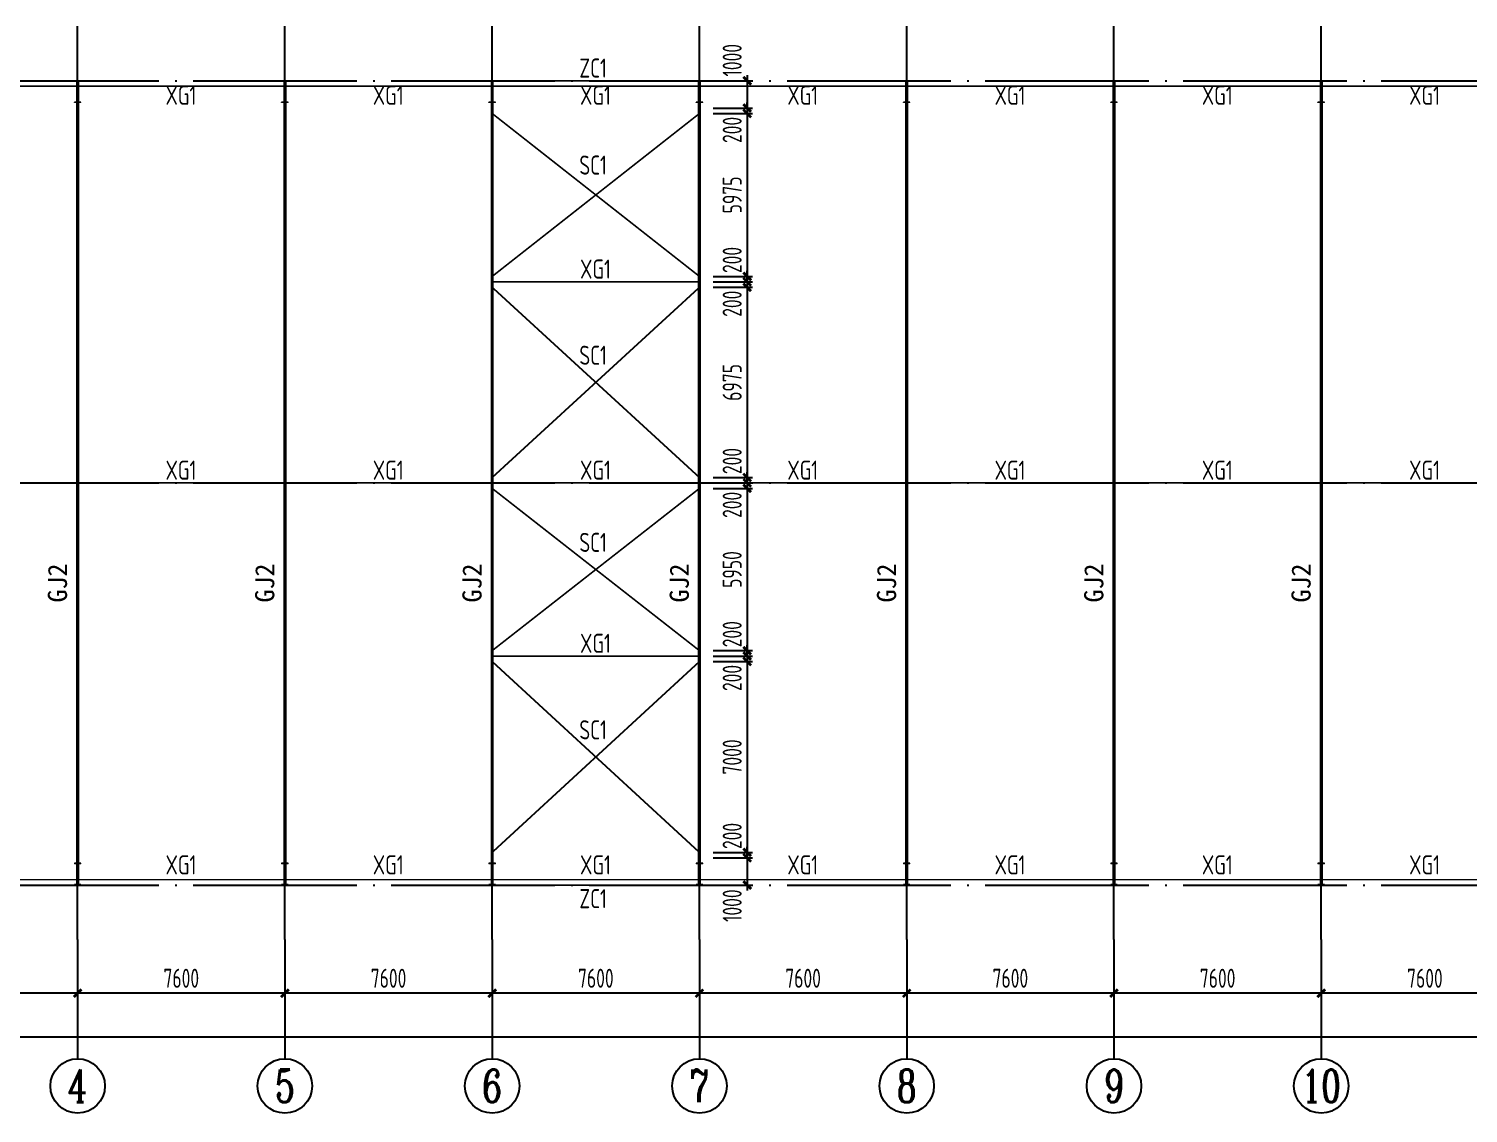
# Model space of a CAD drawing. Extents: x -3102990 to -851544, y -5293060 to -2540151.
# Drawn here: x -1996433 to -1970043, y -2656744 to -2636858 of the extents above; entities that cross this region are included whole.
import ezdxf
from ezdxf.enums import TextEntityAlignment as Align

# ---------------------------------------------------------------- set-up
doc = ezdxf.new("R2010")
doc.units = 0
doc.header["$LTSCALE"] = 1000
doc.header["$PDMODE"] = 1
for name, pattern in [('2', [16, 12.5, -1.5, 0.5, -1.5]), ('DASH', [0.35, 0.25, -0.1]), ('DOTE', [2.42, 2, -0.2, 0.02, -0.2])]:
    doc.linetypes.add(name, pattern=pattern)
doc.layers.get('0').update_dxf_attribs({"linetype": 'CONTINUOUS'})
doc.layers.get('Defpoints').update_dxf_attribs({"linetype": 'CONTINUOUS'})
for name, color, linetype in [('AXIS', 253, 'DOTE'), ('COLU', 7, 'CONTINUOUS'), ('DIM', 3, 'CONTINUOUS'), ('NUM', 7, 'CONTINUOUS'), ('REIN', 1, 'CONTINUOUS'), ('TEXT', 7, 'CONTINUOUS')]:
    doc.layers.add(name, color=color, linetype=linetype)
doc.styles.add('-黑体', font='simhei.ttf')
doc.styles.add('TSSD_Axis', font='Complex.shx', dxfattribs={"width": 0.7, "bigfont": 'hztxt.shx'})
doc.styles.add('TSSD_Dimension', font='tssdeng.shx', dxfattribs={"width": 0.7, "bigfont": 'Hztxt.shx'})
doc.styles.add('TSSD_Rein', font='Tssdeng.shx', dxfattribs={"width": 0.75, "bigfont": 'hztxt.shx'})
doc.dimstyles.new('TSSD_200_100', dxfattribs={"dimtxt": 350, "dimasz": 100, "dimexe": 100, "dimexo": 250, "dimgap": 100, "dimtad": 1, "dimdec": 0, "dimlfac": 2, "dimzin": 0, "dimdsep": 46, "dimtxsty": 'TSSD_Dimension', "dimblk": 'ARCHTICK', "dimcen": 0, "dimdle": 100, "dimclrt": 7, "dimadec": 0, "dimazin": 0, "dimtfac": 1, "dimtdec": 0, "dimtix": 1, "dimtmove": 2, "dimatfit": 3, "dimfxl": 1, "dimtolj": 1, "dimtzin": 0, "dimarcsym": 0})

# ---------------------------------------------------------------- blocks, each defined once
blk = doc.blocks.new('ts_axno')
at = {"color": 0, "linetype": 'ByBlock', "lineweight": -2}
blk.add_circle((0, 0), 0.5, dxfattribs=at)
at = {"color": 0, "linetype": 'ByBlock', "lineweight": -2, "style": 'TSSD_Axis', "width": 0.7}
blk.add_attdef('A', text='', height=0.6, dxfattribs=at).set_placement((0, 0), align=Align.MIDDLE_CENTER)
blk = doc.blocks.new('_ArchTick')
at = {"color": 0, "const_width": 0.5}
blk.add_lwpolyline([(-0.71, -0.71), (0.71, 0.71)], dxfattribs=at)
blk = doc.blocks.new('*D1431')
at = {"layer": 'Defpoints', "color": 0, "ltscale": 1.5}
for p in [(-1972737, -2653561), (-1968937, -2653561), (-1972737, -2654544)]:
    blk.add_point(p, dxfattribs=at)
at = {"layer": 'DIM', "color": 0, "lineweight": -2, "ltscale": 1.5}
for p, q in [((-1972737, -2653811), (-1972737, -2654644)), ((-1968937, -2653811), (-1968937, -2654644)), ((-1968837, -2654544), (-1972837, -2654544))]:
    blk.add_line(p, q, dxfattribs=at)
at = {"layer": 'DIM', "color": 0, "lineweight": -2, "ltscale": 1.5, "xscale": 100, "yscale": 100, "zscale": 100, "rotation": 180}
blk.add_blockref('_ArchTick', (-1972737, -2654544), dxfattribs=at)
at = {"layer": 'DIM', "color": 0, "lineweight": -2, "ltscale": 1.5, "xscale": 100, "yscale": 100, "zscale": 100}
blk.add_blockref('_ArchTick', (-1968937, -2654544), dxfattribs=at)
at = {"layer": 'DIM', "color": 7, "ltscale": 1.5, "insert": (-1970837, -2654269), "char_height": 350, "attachment_point": 5, "style": 'TSSD_Dimension'}
blk.add_mtext('\\A1;7600', dxfattribs=at)
blk = doc.blocks.new('*D1432')
at = {"layer": 'Defpoints', "color": 0, "ltscale": 1.5}
for p in [(-1976537, -2653561), (-1972737, -2653561), (-1976537, -2654544)]:
    blk.add_point(p, dxfattribs=at)
at = {"layer": 'DIM', "color": 0, "lineweight": -2, "ltscale": 1.5}
for p, q in [((-1976537, -2653811), (-1976537, -2654644)), ((-1972737, -2653811), (-1972737, -2654644)), ((-1972637, -2654544), (-1976637, -2654544))]:
    blk.add_line(p, q, dxfattribs=at)
at = {"layer": 'DIM', "color": 0, "lineweight": -2, "ltscale": 1.5, "xscale": 100, "yscale": 100, "zscale": 100, "rotation": 180}
blk.add_blockref('_ArchTick', (-1976537, -2654544), dxfattribs=at)
at = {"layer": 'DIM', "color": 0, "lineweight": -2, "ltscale": 1.5, "xscale": 100, "yscale": 100, "zscale": 100}
blk.add_blockref('_ArchTick', (-1972737, -2654544), dxfattribs=at)
at = {"layer": 'DIM', "color": 7, "ltscale": 1.5, "insert": (-1974637, -2654269), "char_height": 350, "attachment_point": 5, "style": 'TSSD_Dimension'}
blk.add_mtext('\\A1;7600', dxfattribs=at)
blk = doc.blocks.new('*D1433')
at = {"layer": 'Defpoints', "color": 0, "ltscale": 1.5}
for p in [(-1980337, -2653561), (-1976537, -2653561), (-1980337, -2654544)]:
    blk.add_point(p, dxfattribs=at)
at = {"layer": 'DIM', "color": 0, "lineweight": -2, "ltscale": 1.5}
for p, q in [((-1980337, -2653811), (-1980337, -2654644)), ((-1976537, -2653811), (-1976537, -2654644)), ((-1976437, -2654544), (-1980437, -2654544))]:
    blk.add_line(p, q, dxfattribs=at)
at = {"layer": 'DIM', "color": 0, "lineweight": -2, "ltscale": 1.5, "xscale": 100, "yscale": 100, "zscale": 100, "rotation": 180}
blk.add_blockref('_ArchTick', (-1980337, -2654544), dxfattribs=at)
at = {"layer": 'DIM', "color": 0, "lineweight": -2, "ltscale": 1.5, "xscale": 100, "yscale": 100, "zscale": 100}
blk.add_blockref('_ArchTick', (-1976537, -2654544), dxfattribs=at)
at = {"layer": 'DIM', "color": 7, "ltscale": 1.5, "insert": (-1978437, -2654269), "char_height": 350, "attachment_point": 5, "style": 'TSSD_Dimension'}
blk.add_mtext('\\A1;7600', dxfattribs=at)
blk = doc.blocks.new('*D1434')
at = {"layer": 'Defpoints', "color": 0, "ltscale": 1.5}
for p in [(-1984137, -2653561), (-1980337, -2653561), (-1984137, -2654544)]:
    blk.add_point(p, dxfattribs=at)
at = {"layer": 'DIM', "color": 0, "lineweight": -2, "ltscale": 1.5}
for p, q in [((-1984137, -2653811), (-1984137, -2654644)), ((-1980337, -2653811), (-1980337, -2654644)), ((-1980237, -2654544), (-1984237, -2654544))]:
    blk.add_line(p, q, dxfattribs=at)
at = {"layer": 'DIM', "color": 0, "lineweight": -2, "ltscale": 1.5, "xscale": 100, "yscale": 100, "zscale": 100, "rotation": 180}
blk.add_blockref('_ArchTick', (-1984137, -2654544), dxfattribs=at)
at = {"layer": 'DIM', "color": 0, "lineweight": -2, "ltscale": 1.5, "xscale": 100, "yscale": 100, "zscale": 100}
blk.add_blockref('_ArchTick', (-1980337, -2654544), dxfattribs=at)
at = {"layer": 'DIM', "color": 7, "ltscale": 1.5, "insert": (-1982237, -2654269), "char_height": 350, "attachment_point": 5, "style": 'TSSD_Dimension'}
blk.add_mtext('\\A1;7600', dxfattribs=at)
blk = doc.blocks.new('*D1435')
at = {"layer": 'Defpoints', "color": 0, "ltscale": 1.5}
for p in [(-1987937, -2653561), (-1984137, -2653561), (-1987937, -2654544)]:
    blk.add_point(p, dxfattribs=at)
at = {"layer": 'DIM', "color": 0, "lineweight": -2, "ltscale": 1.5}
for p, q in [((-1987937, -2653811), (-1987937, -2654644)), ((-1984137, -2653811), (-1984137, -2654644)), ((-1984037, -2654544), (-1988037, -2654544))]:
    blk.add_line(p, q, dxfattribs=at)
at = {"layer": 'DIM', "color": 0, "lineweight": -2, "ltscale": 1.5, "xscale": 100, "yscale": 100, "zscale": 100, "rotation": 180}
blk.add_blockref('_ArchTick', (-1987937, -2654544), dxfattribs=at)
at = {"layer": 'DIM', "color": 0, "lineweight": -2, "ltscale": 1.5, "xscale": 100, "yscale": 100, "zscale": 100}
blk.add_blockref('_ArchTick', (-1984137, -2654544), dxfattribs=at)
at = {"layer": 'DIM', "color": 7, "ltscale": 1.5, "insert": (-1986037, -2654269), "char_height": 350, "attachment_point": 5, "style": 'TSSD_Dimension'}
blk.add_mtext('\\A1;7600', dxfattribs=at)
blk = doc.blocks.new('*D1436')
at = {"layer": 'Defpoints', "color": 0, "ltscale": 1.5}
for p in [(-1991737, -2653561), (-1987937, -2653561), (-1991737, -2654544)]:
    blk.add_point(p, dxfattribs=at)
at = {"layer": 'DIM', "color": 0, "lineweight": -2, "ltscale": 1.5}
for p, q in [((-1991737, -2653811), (-1991737, -2654644)), ((-1987937, -2653811), (-1987937, -2654644)), ((-1987837, -2654544), (-1991837, -2654544))]:
    blk.add_line(p, q, dxfattribs=at)
at = {"layer": 'DIM', "color": 0, "lineweight": -2, "ltscale": 1.5, "xscale": 100, "yscale": 100, "zscale": 100, "rotation": 180}
blk.add_blockref('_ArchTick', (-1991737, -2654544), dxfattribs=at)
at = {"layer": 'DIM', "color": 0, "lineweight": -2, "ltscale": 1.5, "xscale": 100, "yscale": 100, "zscale": 100}
blk.add_blockref('_ArchTick', (-1987937, -2654544), dxfattribs=at)
at = {"layer": 'DIM', "color": 7, "ltscale": 1.5, "insert": (-1989837, -2654269), "char_height": 350, "attachment_point": 5, "style": 'TSSD_Dimension'}
blk.add_mtext('\\A1;7600', dxfattribs=at)
blk = doc.blocks.new('*D1437')
at = {"layer": 'Defpoints', "color": 0, "ltscale": 1.5}
for p in [(-1995537, -2653561), (-1991737, -2653561), (-1995537, -2654544)]:
    blk.add_point(p, dxfattribs=at)
at = {"layer": 'DIM', "color": 0, "lineweight": -2, "ltscale": 1.5}
for p, q in [((-1995537, -2653811), (-1995537, -2654644)), ((-1991737, -2653811), (-1991737, -2654644)), ((-1991637, -2654544), (-1995637, -2654544))]:
    blk.add_line(p, q, dxfattribs=at)
at = {"layer": 'DIM', "color": 0, "lineweight": -2, "ltscale": 1.5, "xscale": 100, "yscale": 100, "zscale": 100, "rotation": 180}
blk.add_blockref('_ArchTick', (-1995537, -2654544), dxfattribs=at)
at = {"layer": 'DIM', "color": 0, "lineweight": -2, "ltscale": 1.5, "xscale": 100, "yscale": 100, "zscale": 100}
blk.add_blockref('_ArchTick', (-1991737, -2654544), dxfattribs=at)
at = {"layer": 'DIM', "color": 7, "ltscale": 1.5, "insert": (-1993637, -2654269), "char_height": 350, "attachment_point": 5, "style": 'TSSD_Dimension'}
blk.add_mtext('\\A1;7600', dxfattribs=at)
blk = doc.blocks.new('*D1438')
at = {"layer": 'Defpoints', "color": 0, "ltscale": 1.5}
for p in [(-1999337, -2653561), (-1995537, -2653561), (-1999337, -2654544)]:
    blk.add_point(p, dxfattribs=at)
at = {"layer": 'DIM', "color": 0, "lineweight": -2, "ltscale": 1.5}
for p, q in [((-1999337, -2653811), (-1999337, -2654644)), ((-1995537, -2653811), (-1995537, -2654644)), ((-1995437, -2654544), (-1999437, -2654544))]:
    blk.add_line(p, q, dxfattribs=at)
at = {"layer": 'DIM', "color": 0, "lineweight": -2, "ltscale": 1.5, "xscale": 100, "yscale": 100, "zscale": 100, "rotation": 180}
blk.add_blockref('_ArchTick', (-1999337, -2654544), dxfattribs=at)
at = {"layer": 'DIM', "color": 0, "lineweight": -2, "ltscale": 1.5, "xscale": 100, "yscale": 100, "zscale": 100}
blk.add_blockref('_ArchTick', (-1995537, -2654544), dxfattribs=at)
at = {"layer": 'DIM', "color": 7, "ltscale": 1.5, "insert": (-1997437, -2654269), "char_height": 350, "attachment_point": 5, "style": 'TSSD_Dimension'}
blk.add_mtext('\\A1;7600', dxfattribs=at)
blk = doc.blocks.new('*D1441')
at = {"layer": 'Defpoints', "color": 0, "ltscale": 1.5}
for p in [(-2006937, -2653561), (-1930937, -2653561), (-1930937, -2655344)]:
    blk.add_point(p, dxfattribs=at)
at = {"layer": 'DIM', "color": 0, "lineweight": -2, "ltscale": 1.5}
for p, q in [((-2006937, -2653811), (-2006937, -2655444)), ((-1930937, -2653811), (-1930937, -2655444)), ((-2007037, -2655344), (-1930837, -2655344))]:
    blk.add_line(p, q, dxfattribs=at)
at = {"layer": 'DIM', "color": 0, "lineweight": -2, "ltscale": 1.5, "xscale": 100, "yscale": 100, "zscale": 100, "rotation": 180}
blk.add_blockref('_ArchTick', (-2006937, -2655344), dxfattribs=at)
at = {"layer": 'DIM', "color": 0, "lineweight": -2, "ltscale": 1.5, "xscale": 100, "yscale": 100, "zscale": 100}
blk.add_blockref('_ArchTick', (-1930937, -2655344), dxfattribs=at)
at = {"layer": 'DIM', "color": 7, "ltscale": 1.5, "insert": (-1968937, -2655069), "char_height": 350, "attachment_point": 5, "style": 'TSSD_Dimension'}
blk.add_mtext('\\A1;152000', dxfattribs=at)
blk = doc.blocks.new('*D1517')
at = {"layer": 'Defpoints', "color": 0, "ltscale": 1.5}
for p in [(-1984137, -2637811), (-1984137, -2638311), (-1983262, -2638311)]:
    blk.add_point(p, dxfattribs=at)
at = {"layer": 'DIM', "color": 0, "lineweight": -2, "ltscale": 1.5}
for p, q in [((-1983887, -2637811), (-1983162, -2637811)), ((-1983262, -2637711), (-1983262, -2638411)), ((-1983887, -2638311), (-1983162, -2638311))]:
    blk.add_line(p, q, dxfattribs=at)
at = {"layer": 'DIM', "color": 0, "lineweight": -2, "ltscale": 1.5, "xscale": 100, "yscale": 100, "zscale": 100}
for p, rotation in [((-1983262, -2637811), 90), ((-1983262, -2638311), 270)]:
    blk.add_blockref('_ArchTick', p, dxfattribs=dict(at, rotation=rotation))
at = {"layer": 'DIM', "color": 7, "ltscale": 1.5, "insert": (-1983537, -2637435), "char_height": 350, "attachment_point": 5, "rotation": 90, "style": 'TSSD_Dimension'}
blk.add_mtext('\\A1;1000', dxfattribs=at)
blk = doc.blocks.new('*D1518')
at = {"layer": 'Defpoints', "color": 0, "ltscale": 1.5}
for p in [(-1984137, -2638411), (-1984137, -2641399), (-1983262, -2641399)]:
    blk.add_point(p, dxfattribs=at)
at = {"layer": 'DIM', "color": 0, "lineweight": -2, "ltscale": 1.5}
for p, q in [((-1983887, -2638411), (-1983162, -2638411)), ((-1983262, -2638311), (-1983262, -2641499)), ((-1983887, -2641399), (-1983162, -2641399))]:
    blk.add_line(p, q, dxfattribs=at)
at = {"layer": 'DIM', "color": 0, "lineweight": -2, "ltscale": 1.5, "xscale": 100, "yscale": 100, "zscale": 100}
for p, rotation in [((-1983262, -2638411), 90), ((-1983262, -2641399), 270)]:
    blk.add_blockref('_ArchTick', p, dxfattribs=dict(at, rotation=rotation))
at = {"layer": 'DIM', "color": 7, "ltscale": 1.5, "insert": (-1983537, -2639905), "char_height": 350, "attachment_point": 5, "rotation": 90, "style": 'TSSD_Dimension'}
blk.add_mtext('\\A1;5975', dxfattribs=at)
blk = doc.blocks.new('*D1519')
at = {"layer": 'Defpoints', "color": 0, "ltscale": 1.5}
for p in [(-1984137, -2641399), (-1984137, -2641499), (-1983262, -2641499)]:
    blk.add_point(p, dxfattribs=at)
at = {"layer": 'DIM', "color": 0, "lineweight": -2, "ltscale": 1.5}
for p, q in [((-1983262, -2641399), (-1983262, -2641299)), ((-1983887, -2641399), (-1983162, -2641399)), ((-1983887, -2641499), (-1983162, -2641499)), ((-1983262, -2641399), (-1983262, -2641499)), ((-1983262, -2641499), (-1983262, -2641599))]:
    blk.add_line(p, q, dxfattribs=at)
at = {"layer": 'DIM', "color": 0, "lineweight": -2, "ltscale": 1.5, "xscale": 100, "yscale": 100, "zscale": 100}
for p, rotation in [((-1983262, -2641399), 270), ((-1983262, -2641499), 90)]:
    blk.add_blockref('_ArchTick', p, dxfattribs=dict(at, rotation=rotation))
at = {"layer": 'DIM', "color": 7, "ltscale": 1.5, "insert": (-1983537, -2641098), "char_height": 350, "attachment_point": 5, "rotation": 90, "style": 'TSSD_Dimension'}
blk.add_mtext('\\A1;200', dxfattribs=at)
blk = doc.blocks.new('*D1520')
at = {"layer": 'Defpoints', "color": 0, "ltscale": 1.5}
for p in [(-1984137, -2641499), (-1984137, -2641599), (-1983262, -2641599)]:
    blk.add_point(p, dxfattribs=at)
at = {"layer": 'DIM', "color": 0, "lineweight": -2, "ltscale": 1.5}
for p, q in [((-1983887, -2641499), (-1983162, -2641499)), ((-1983887, -2641599), (-1983162, -2641599)), ((-1983262, -2641499), (-1983262, -2641399)), ((-1983262, -2641499), (-1983262, -2641599)), ((-1983262, -2641599), (-1983262, -2641699))]:
    blk.add_line(p, q, dxfattribs=at)
at = {"layer": 'DIM', "color": 0, "lineweight": -2, "ltscale": 1.5, "xscale": 100, "yscale": 100, "zscale": 100}
for p, rotation in [((-1983262, -2641499), 270), ((-1983262, -2641599), 90)]:
    blk.add_blockref('_ArchTick', p, dxfattribs=dict(at, rotation=rotation))
at = {"layer": 'DIM', "color": 7, "ltscale": 1.5, "insert": (-1983537, -2641900), "char_height": 350, "attachment_point": 5, "rotation": 90, "style": 'TSSD_Dimension'}
blk.add_mtext('\\A1;200', dxfattribs=at)
blk = doc.blocks.new('*D1521')
at = {"layer": 'Defpoints', "color": 0, "ltscale": 1.5}
for p in [(-1984137, -2641599), (-1984137, -2645086), (-1983262, -2645086)]:
    blk.add_point(p, dxfattribs=at)
at = {"layer": 'DIM', "color": 0, "lineweight": -2, "ltscale": 1.5}
for p, q in [((-1983887, -2641599), (-1983162, -2641599)), ((-1983262, -2641499), (-1983262, -2645186)), ((-1983887, -2645086), (-1983162, -2645086))]:
    blk.add_line(p, q, dxfattribs=at)
at = {"layer": 'DIM', "color": 0, "lineweight": -2, "ltscale": 1.5, "xscale": 100, "yscale": 100, "zscale": 100}
for p, rotation in [((-1983262, -2641599), 90), ((-1983262, -2645086), 270)]:
    blk.add_blockref('_ArchTick', p, dxfattribs=dict(at, rotation=rotation))
at = {"layer": 'DIM', "color": 7, "ltscale": 1.5, "insert": (-1983537, -2643343), "char_height": 350, "attachment_point": 5, "rotation": 90, "style": 'TSSD_Dimension'}
blk.add_mtext('\\A1;6975', dxfattribs=at)
blk = doc.blocks.new('*D1522')
at = {"layer": 'Defpoints', "color": 0, "ltscale": 1.5}
for p in [(-1984137, -2645086), (-1984137, -2645186), (-1983262, -2645186)]:
    blk.add_point(p, dxfattribs=at)
at = {"layer": 'DIM', "color": 0, "lineweight": -2, "ltscale": 1.5}
for p, q in [((-1983262, -2645086), (-1983262, -2644986)), ((-1983887, -2645086), (-1983162, -2645086)), ((-1983887, -2645186), (-1983162, -2645186)), ((-1983262, -2645086), (-1983262, -2645186)), ((-1983262, -2645186), (-1983262, -2645286))]:
    blk.add_line(p, q, dxfattribs=at)
at = {"layer": 'DIM', "color": 0, "lineweight": -2, "ltscale": 1.5, "xscale": 100, "yscale": 100, "zscale": 100}
for p, rotation in [((-1983262, -2645086), 270), ((-1983262, -2645186), 90)]:
    blk.add_blockref('_ArchTick', p, dxfattribs=dict(at, rotation=rotation))
at = {"layer": 'DIM', "color": 7, "ltscale": 1.5, "insert": (-1983537, -2644785), "char_height": 350, "attachment_point": 5, "rotation": 90, "style": 'TSSD_Dimension'}
blk.add_mtext('\\A1;200', dxfattribs=at)
blk = doc.blocks.new('*D1523')
at = {"layer": 'Defpoints', "color": 0, "ltscale": 1.5}
for p in [(-1984137, -2645186), (-1984137, -2645286), (-1983262, -2645286)]:
    blk.add_point(p, dxfattribs=at)
at = {"layer": 'DIM', "color": 0, "lineweight": -2, "ltscale": 1.5}
for p, q in [((-1983887, -2645186), (-1983162, -2645186)), ((-1983887, -2645286), (-1983162, -2645286)), ((-1983262, -2645186), (-1983262, -2645086)), ((-1983262, -2645186), (-1983262, -2645286)), ((-1983262, -2645286), (-1983262, -2645386))]:
    blk.add_line(p, q, dxfattribs=at)
at = {"layer": 'DIM', "color": 0, "lineweight": -2, "ltscale": 1.5, "xscale": 100, "yscale": 100, "zscale": 100}
for p, rotation in [((-1983262, -2645186), 270), ((-1983262, -2645286), 90)]:
    blk.add_blockref('_ArchTick', p, dxfattribs=dict(at, rotation=rotation))
at = {"layer": 'DIM', "color": 7, "ltscale": 1.5, "insert": (-1983537, -2645588), "char_height": 350, "attachment_point": 5, "rotation": 90, "style": 'TSSD_Dimension'}
blk.add_mtext('\\A1;200', dxfattribs=at)
blk = doc.blocks.new('*D1524')
at = {"layer": 'Defpoints', "color": 0, "ltscale": 1.5}
for p in [(-1984137, -2645286), (-1984137, -2648261), (-1983262, -2648261)]:
    blk.add_point(p, dxfattribs=at)
at = {"layer": 'DIM', "color": 0, "lineweight": -2, "ltscale": 1.5}
for p, q in [((-1983887, -2645286), (-1983162, -2645286)), ((-1983262, -2645186), (-1983262, -2648361)), ((-1983887, -2648261), (-1983162, -2648261))]:
    blk.add_line(p, q, dxfattribs=at)
at = {"layer": 'DIM', "color": 0, "lineweight": -2, "ltscale": 1.5, "xscale": 100, "yscale": 100, "zscale": 100}
for p, rotation in [((-1983262, -2645286), 90), ((-1983262, -2648261), 270)]:
    blk.add_blockref('_ArchTick', p, dxfattribs=dict(at, rotation=rotation))
at = {"layer": 'DIM', "color": 7, "ltscale": 1.5, "insert": (-1983537, -2646774), "char_height": 350, "attachment_point": 5, "rotation": 90, "style": 'TSSD_Dimension'}
blk.add_mtext('\\A1;5950', dxfattribs=at)
blk = doc.blocks.new('*D1525')
at = {"layer": 'Defpoints', "color": 0, "ltscale": 1.5}
for p in [(-1984137, -2648261), (-1984137, -2648361), (-1983262, -2648361)]:
    blk.add_point(p, dxfattribs=at)
at = {"layer": 'DIM', "color": 0, "lineweight": -2, "ltscale": 1.5}
for p, q in [((-1983262, -2648261), (-1983262, -2648161)), ((-1983887, -2648261), (-1983162, -2648261)), ((-1983887, -2648361), (-1983162, -2648361)), ((-1983262, -2648261), (-1983262, -2648361)), ((-1983262, -2648361), (-1983262, -2648461))]:
    blk.add_line(p, q, dxfattribs=at)
at = {"layer": 'DIM', "color": 0, "lineweight": -2, "ltscale": 1.5, "xscale": 100, "yscale": 100, "zscale": 100}
for p, rotation in [((-1983262, -2648261), 270), ((-1983262, -2648361), 90)]:
    blk.add_blockref('_ArchTick', p, dxfattribs=dict(at, rotation=rotation))
at = {"layer": 'DIM', "color": 7, "ltscale": 1.5, "insert": (-1983537, -2647960), "char_height": 350, "attachment_point": 5, "rotation": 90, "style": 'TSSD_Dimension'}
blk.add_mtext('\\A1;200', dxfattribs=at)
blk = doc.blocks.new('*D1526')
at = {"layer": 'Defpoints', "color": 0, "ltscale": 1.5}
for p in [(-1984137, -2648361), (-1984137, -2648461), (-1983262, -2648461)]:
    blk.add_point(p, dxfattribs=at)
at = {"layer": 'DIM', "color": 0, "lineweight": -2, "ltscale": 1.5}
for p, q in [((-1983887, -2648361), (-1983162, -2648361)), ((-1983887, -2648461), (-1983162, -2648461)), ((-1983262, -2648361), (-1983262, -2648261)), ((-1983262, -2648361), (-1983262, -2648461)), ((-1983262, -2648461), (-1983262, -2648561))]:
    blk.add_line(p, q, dxfattribs=at)
at = {"layer": 'DIM', "color": 0, "lineweight": -2, "ltscale": 1.5, "xscale": 100, "yscale": 100, "zscale": 100}
for p, rotation in [((-1983262, -2648361), 270), ((-1983262, -2648461), 90)]:
    blk.add_blockref('_ArchTick', p, dxfattribs=dict(at, rotation=rotation))
at = {"layer": 'DIM', "color": 7, "ltscale": 1.5, "insert": (-1983537, -2648763), "char_height": 350, "attachment_point": 5, "rotation": 90, "style": 'TSSD_Dimension'}
blk.add_mtext('\\A1;200', dxfattribs=at)
blk = doc.blocks.new('*D1527')
at = {"layer": 'Defpoints', "color": 0, "ltscale": 1.5}
for p in [(-1984137, -2648461), (-1984137, -2651961), (-1983262, -2651961)]:
    blk.add_point(p, dxfattribs=at)
at = {"layer": 'DIM', "color": 0, "lineweight": -2, "ltscale": 1.5}
for p, q in [((-1983887, -2648461), (-1983162, -2648461)), ((-1983262, -2648361), (-1983262, -2652061)), ((-1983887, -2651961), (-1983162, -2651961))]:
    blk.add_line(p, q, dxfattribs=at)
at = {"layer": 'DIM', "color": 0, "lineweight": -2, "ltscale": 1.5, "xscale": 100, "yscale": 100, "zscale": 100}
for p, rotation in [((-1983262, -2648461), 90), ((-1983262, -2651961), 270)]:
    blk.add_blockref('_ArchTick', p, dxfattribs=dict(at, rotation=rotation))
at = {"layer": 'DIM', "color": 7, "ltscale": 1.5, "insert": (-1983537, -2650211), "char_height": 350, "attachment_point": 5, "rotation": 90, "style": 'TSSD_Dimension'}
blk.add_mtext('\\A1;7000', dxfattribs=at)
blk = doc.blocks.new('*D1528')
at = {"layer": 'Defpoints', "color": 0, "ltscale": 1.5}
for p in [(-1984137, -2652061), (-1984137, -2652561), (-1983262, -2652561)]:
    blk.add_point(p, dxfattribs=at)
at = {"layer": 'DIM', "color": 0, "lineweight": -2, "ltscale": 1.5}
for p, q in [((-1983887, -2652061), (-1983162, -2652061)), ((-1983262, -2651961), (-1983262, -2652661)), ((-1983887, -2652561), (-1983162, -2652561))]:
    blk.add_line(p, q, dxfattribs=at)
at = {"layer": 'DIM', "color": 0, "lineweight": -2, "ltscale": 1.5, "xscale": 100, "yscale": 100, "zscale": 100}
for p, rotation in [((-1983262, -2652061), 90), ((-1983262, -2652561), 270)]:
    blk.add_blockref('_ArchTick', p, dxfattribs=dict(at, rotation=rotation))
at = {"layer": 'DIM', "color": 7, "ltscale": 1.5, "insert": (-1983537, -2652938), "char_height": 350, "attachment_point": 5, "rotation": 90, "style": 'TSSD_Dimension'}
blk.add_mtext('\\A1;1000', dxfattribs=at)
blk = doc.blocks.new('*D1529')
at = {"layer": 'Defpoints', "color": 0, "ltscale": 1.5}
for p in [(-1984137, -2638311), (-1984137, -2638411), (-1983262, -2638411)]:
    blk.add_point(p, dxfattribs=at)
at = {"layer": 'DIM', "color": 0, "lineweight": -2, "ltscale": 1.5}
for p, q in [((-1983262, -2638311), (-1983262, -2638211)), ((-1983887, -2638311), (-1983162, -2638311)), ((-1983887, -2638411), (-1983162, -2638411)), ((-1983262, -2638311), (-1983262, -2638411)), ((-1983262, -2638411), (-1983262, -2638511))]:
    blk.add_line(p, q, dxfattribs=at)
at = {"layer": 'DIM', "color": 0, "lineweight": -2, "ltscale": 1.5, "xscale": 100, "yscale": 100, "zscale": 100}
for p, rotation in [((-1983262, -2638311), 270), ((-1983262, -2638411), 90)]:
    blk.add_blockref('_ArchTick', p, dxfattribs=dict(at, rotation=rotation))
at = {"layer": 'DIM', "color": 7, "ltscale": 1.5, "insert": (-1983537, -2638713), "char_height": 350, "attachment_point": 5, "rotation": 90, "style": 'TSSD_Dimension'}
blk.add_mtext('\\A1;200', dxfattribs=at)
blk = doc.blocks.new('*D1530')
at = {"layer": 'Defpoints', "color": 0, "ltscale": 1.5}
for p in [(-1984137, -2651961), (-1984137, -2652061), (-1983262, -2651961)]:
    blk.add_point(p, dxfattribs=at)
at = {"layer": 'DIM', "color": 0, "lineweight": -2, "ltscale": 1.5}
for p, q in [((-1983262, -2651961), (-1983262, -2651861)), ((-1983887, -2651961), (-1983162, -2651961)), ((-1983887, -2652061), (-1983162, -2652061)), ((-1983262, -2652061), (-1983262, -2651961)), ((-1983262, -2652061), (-1983262, -2652161))]:
    blk.add_line(p, q, dxfattribs=at)
at = {"layer": 'DIM', "color": 0, "lineweight": -2, "ltscale": 1.5, "xscale": 100, "yscale": 100, "zscale": 100}
for p, rotation in [((-1983262, -2651961), 270), ((-1983262, -2652061), 90)]:
    blk.add_blockref('_ArchTick', p, dxfattribs=dict(at, rotation=rotation))
at = {"layer": 'DIM', "color": 7, "ltscale": 1.5, "insert": (-1983537, -2651660), "char_height": 350, "attachment_point": 5, "rotation": 90, "style": 'TSSD_Dimension'}
blk.add_mtext('\\A1;200', dxfattribs=at)

msp = doc.modelspace()

# ---------------------------------------------------------------- linework, layer by layer
at = {"layer": 'AXIS', "ltscale": 1.5}
for p, q in [((-1995537.16, -2653561.47), (-1995537.16, -2636811.47)), ((-1991737.16, -2653561.47), (-1991737.16, -2636811.47)), ((-1987937.16, -2653561.47), (-1987937.16, -2636811.47)), ((-1984137.16, -2653561.47), (-1984137.16, -2636811.47)), ((-1980337.16, -2653561.47), (-1980337.16, -2636811.47)), ((-1976537.16, -2653561.47), (-1976537.16, -2636811.47)), ((-1972737.16, -2653561.47), (-1972737.16, -2636811.47)), ((-2007937.16, -2637811.47), (-1929937.16, -2637811.47)), ((-2007937.16, -2645186.47), (-1929937.16, -2645186.47)), ((-2007937.16, -2652561.47), (-1929937.16, -2652561.47))]:
    msp.add_line(p, q, dxfattribs=at)
at = {"layer": 'COLU', "lineweight": 5}
for p, q in [((-1995477.16, -2637811.47), (-1995597.16, -2637811.47)), ((-1995597.16, -2637811.47), (-1995597.16, -2637820.47)), ((-1995477.16, -2637820.47), (-1995597.16, -2637820.47)), ((-1995541.16, -2637820.47), (-1995541.16, -2638202.47)), ((-1995533.16, -2637820.47), (-1995533.16, -2638202.47)), ((-1995477.16, -2637820.47), (-1995477.16, -2637811.47)), ((-1991677.16, -2637811.47), (-1991797.16, -2637811.47)), ((-1991797.16, -2637811.47), (-1991797.16, -2637820.47)), ((-1991677.16, -2637820.47), (-1991797.16, -2637820.47)), ((-1991741.16, -2637820.47), (-1991741.16, -2638202.47)), ((-1991733.16, -2637820.47), (-1991733.16, -2638202.47)), ((-1991677.16, -2637820.47), (-1991677.16, -2637811.47)), ((-1987877.16, -2637811.47), (-1987997.16, -2637811.47)), ((-1987997.16, -2637811.47), (-1987997.16, -2637820.47)), ((-1987877.16, -2637820.47), (-1987997.16, -2637820.47)), ((-1987941.16, -2637820.47), (-1987941.16, -2638202.47)), ((-1987933.16, -2637820.47), (-1987933.16, -2638202.47)), ((-1987877.16, -2637820.47), (-1987877.16, -2637811.47)), ((-1984077.16, -2637811.47), (-1984197.16, -2637811.47)), ((-1984197.16, -2637811.47), (-1984197.16, -2637820.47)), ((-1984077.16, -2637820.47), (-1984197.16, -2637820.47)), ((-1984141.16, -2637820.47), (-1984141.16, -2638202.47)), ((-1984133.16, -2637820.47), (-1984133.16, -2638202.47)), ((-1984077.16, -2637820.47), (-1984077.16, -2637811.47)), ((-1980277.16, -2637811.47), (-1980397.16, -2637811.47)), ((-1980397.16, -2637811.47), (-1980397.16, -2637820.47)), ((-1980277.16, -2637820.47), (-1980397.16, -2637820.47)), ((-1980341.16, -2637820.47), (-1980341.16, -2638202.47)), ((-1980333.16, -2637820.47), (-1980333.16, -2638202.47)), ((-1980277.16, -2637820.47), (-1980277.16, -2637811.47)), ((-1976477.16, -2637811.47), (-1976597.16, -2637811.47)), ((-1976597.16, -2637811.47), (-1976597.16, -2637820.47)), ((-1976477.16, -2637820.47), (-1976597.16, -2637820.47)), ((-1976541.16, -2637820.47), (-1976541.16, -2638202.47)), ((-1976533.16, -2637820.47), (-1976533.16, -2638202.47)), ((-1976477.16, -2637820.47), (-1976477.16, -2637811.47)), ((-1972677.16, -2637811.47), (-1972797.16, -2637811.47)), ((-1972797.16, -2637811.47), (-1972797.16, -2637820.47)), ((-1972677.16, -2637820.47), (-1972797.16, -2637820.47)), ((-1972741.16, -2637820.47), (-1972741.16, -2638202.47)), ((-1972733.16, -2637820.47), (-1972733.16, -2638202.47)), ((-1972677.16, -2637820.47), (-1972677.16, -2637811.47)), ((-1995477.16, -2638202.47), (-1995597.16, -2638202.47)), ((-1995597.16, -2638211.47), (-1995597.16, -2638202.47)), ((-1995477.16, -2638211.47), (-1995597.16, -2638211.47)), ((-1995477.16, -2638211.47), (-1995477.16, -2638202.47)), ((-1991677.16, -2638202.47), (-1991797.16, -2638202.47)), ((-1991797.16, -2638211.47), (-1991797.16, -2638202.47)), ((-1991677.16, -2638211.47), (-1991797.16, -2638211.47)), ((-1991677.16, -2638211.47), (-1991677.16, -2638202.47)), ((-1987877.16, -2638202.47), (-1987997.16, -2638202.47)), ((-1987997.16, -2638211.47), (-1987997.16, -2638202.47)), ((-1987877.16, -2638211.47), (-1987997.16, -2638211.47)), ((-1987877.16, -2638211.47), (-1987877.16, -2638202.47)), ((-1984077.16, -2638202.47), (-1984197.16, -2638202.47)), ((-1984197.16, -2638211.47), (-1984197.16, -2638202.47)), ((-1984077.16, -2638211.47), (-1984197.16, -2638211.47)), ((-1984077.16, -2638211.47), (-1984077.16, -2638202.47)), ((-1980277.16, -2638202.47), (-1980397.16, -2638202.47)), ((-1980397.16, -2638211.47), (-1980397.16, -2638202.47)), ((-1980277.16, -2638211.47), (-1980397.16, -2638211.47)), ((-1980277.16, -2638211.47), (-1980277.16, -2638202.47)), ((-1976477.16, -2638202.47), (-1976597.16, -2638202.47)), ((-1976597.16, -2638211.47), (-1976597.16, -2638202.47)), ((-1976477.16, -2638211.47), (-1976597.16, -2638211.47)), ((-1976477.16, -2638211.47), (-1976477.16, -2638202.47)), ((-1972677.16, -2638202.47), (-1972797.16, -2638202.47)), ((-1972797.16, -2638211.47), (-1972797.16, -2638202.47)), ((-1972677.16, -2638211.47), (-1972797.16, -2638211.47)), ((-1972677.16, -2638211.47), (-1972677.16, -2638202.47)), ((-1995477.16, -2652161.47), (-1995597.16, -2652161.47)), ((-1995597.16, -2652161.47), (-1995597.16, -2652170.47)), ((-1995477.16, -2652170.47), (-1995597.16, -2652170.47)), ((-1995541.16, -2652170.47), (-1995541.16, -2652552.47)), ((-1995533.16, -2652170.47), (-1995533.16, -2652552.47)), ((-1995477.16, -2652170.47), (-1995477.16, -2652161.47)), ((-1991677.16, -2652161.47), (-1991797.16, -2652161.47)), ((-1991797.16, -2652161.47), (-1991797.16, -2652170.47)), ((-1991677.16, -2652170.47), (-1991797.16, -2652170.47)), ((-1991741.16, -2652170.47), (-1991741.16, -2652552.47)), ((-1991733.16, -2652170.47), (-1991733.16, -2652552.47)), ((-1991677.16, -2652170.47), (-1991677.16, -2652161.47)), ((-1987877.16, -2652161.47), (-1987997.16, -2652161.47)), ((-1987997.16, -2652161.47), (-1987997.16, -2652170.47)), ((-1987877.16, -2652170.47), (-1987997.16, -2652170.47)), ((-1987941.16, -2652170.47), (-1987941.16, -2652552.47)), ((-1987933.16, -2652170.47), (-1987933.16, -2652552.47)), ((-1987877.16, -2652170.47), (-1987877.16, -2652161.47)), ((-1984077.16, -2652161.47), (-1984197.16, -2652161.47)), ((-1984197.16, -2652161.47), (-1984197.16, -2652170.47)), ((-1984077.16, -2652170.47), (-1984197.16, -2652170.47)), ((-1984141.16, -2652170.47), (-1984141.16, -2652552.47)), ((-1984133.16, -2652170.47), (-1984133.16, -2652552.47)), ((-1984077.16, -2652170.47), (-1984077.16, -2652161.47)), ((-1980277.16, -2652161.47), (-1980397.16, -2652161.47)), ((-1980397.16, -2652161.47), (-1980397.16, -2652170.47)), ((-1980277.16, -2652170.47), (-1980397.16, -2652170.47)), ((-1980341.16, -2652170.47), (-1980341.16, -2652552.47)), ((-1980333.16, -2652170.47), (-1980333.16, -2652552.47)), ((-1980277.16, -2652170.47), (-1980277.16, -2652161.47)), ((-1976477.16, -2652161.47), (-1976597.16, -2652161.47)), ((-1976597.16, -2652161.47), (-1976597.16, -2652170.47)), ((-1976477.16, -2652170.47), (-1976597.16, -2652170.47)), ((-1976541.16, -2652170.47), (-1976541.16, -2652552.47)), ((-1976533.16, -2652170.47), (-1976533.16, -2652552.47)), ((-1976477.16, -2652170.47), (-1976477.16, -2652161.47)), ((-1972677.16, -2652161.47), (-1972797.16, -2652161.47)), ((-1972797.16, -2652161.47), (-1972797.16, -2652170.47)), ((-1972677.16, -2652170.47), (-1972797.16, -2652170.47)), ((-1972741.16, -2652170.47), (-1972741.16, -2652552.47)), ((-1972733.16, -2652170.47), (-1972733.16, -2652552.47)), ((-1972677.16, -2652170.47), (-1972677.16, -2652161.47)), ((-1995477.16, -2652552.47), (-1995597.16, -2652552.47)), ((-1995597.16, -2652561.47), (-1995597.16, -2652552.47)), ((-1995477.16, -2652561.47), (-1995597.16, -2652561.47)), ((-1995477.16, -2652561.47), (-1995477.16, -2652552.47)), ((-1991677.16, -2652552.47), (-1991797.16, -2652552.47)), ((-1991797.16, -2652561.47), (-1991797.16, -2652552.47)), ((-1991677.16, -2652561.47), (-1991797.16, -2652561.47)), ((-1991677.16, -2652561.47), (-1991677.16, -2652552.47)), ((-1987877.16, -2652552.47), (-1987997.16, -2652552.47)), ((-1987997.16, -2652561.47), (-1987997.16, -2652552.47)), ((-1987877.16, -2652561.47), (-1987997.16, -2652561.47)), ((-1987877.16, -2652561.47), (-1987877.16, -2652552.47)), ((-1984077.16, -2652552.47), (-1984197.16, -2652552.47)), ((-1984197.16, -2652561.47), (-1984197.16, -2652552.47)), ((-1984077.16, -2652561.47), (-1984197.16, -2652561.47)), ((-1984077.16, -2652561.47), (-1984077.16, -2652552.47)), ((-1980277.16, -2652552.47), (-1980397.16, -2652552.47)), ((-1980397.16, -2652561.47), (-1980397.16, -2652552.47)), ((-1980277.16, -2652561.47), (-1980397.16, -2652561.47)), ((-1980277.16, -2652561.47), (-1980277.16, -2652552.47)), ((-1976477.16, -2652552.47), (-1976597.16, -2652552.47)), ((-1976597.16, -2652561.47), (-1976597.16, -2652552.47)), ((-1976477.16, -2652561.47), (-1976597.16, -2652561.47)), ((-1976477.16, -2652561.47), (-1976477.16, -2652552.47)), ((-1972677.16, -2652552.47), (-1972797.16, -2652552.47)), ((-1972797.16, -2652561.47), (-1972797.16, -2652552.47)), ((-1972677.16, -2652561.47), (-1972797.16, -2652561.47)), ((-1972677.16, -2652561.47), (-1972677.16, -2652552.47))]:
    msp.add_line(p, q, dxfattribs=at)
at = {"layer": 'NUM', "ltscale": 1.5}
for p, q in [((-1995537.16, -2653561.47), (-1995537.16, -2655744.14)), ((-1991737.16, -2653561.47), (-1991737.16, -2655744.14)), ((-1987937.16, -2653561.47), (-1987937.16, -2655744.14)), ((-1984137.16, -2653561.47), (-1984137.16, -2655744.14)), ((-1980337.16, -2653561.47), (-1980337.16, -2655744.14)), ((-1976537.16, -2653561.47), (-1976537.16, -2655744.14)), ((-1972737.16, -2653561.47), (-1972737.16, -2655744.14))]:
    msp.add_line(p, q, dxfattribs=at)
at = {"layer": 'REIN', "color": 4, "const_width": 30}
for points in [[(-2006877.16, -2637911.47), (-1930997.16, -2637911.47)], [(-1987937.16, -2641498.97), (-1984137.16, -2641498.97)], [(-2006877.16, -2645186.47), (-1949937.16, -2645186.47)], [(-1987937.16, -2648361.47), (-1984137.16, -2648361.47)], [(-2006877.16, -2652461.47), (-1931001.16, -2652461.47)]]:
    msp.add_lwpolyline(points, dxfattribs=at)
at = {"layer": 'REIN', "color": 4, "linetype": '2', "ltscale": 0.1, "const_width": 60}
for points in [[(-1995537.16, -2637811.47), (-1995537.16, -2652561.47)], [(-1991737.16, -2637811.47), (-1991737.16, -2652561.47)], [(-1987937.16, -2637811.47), (-1987937.16, -2652561.47)], [(-1984137.16, -2637811.47), (-1984137.16, -2652561.47)], [(-1980337.16, -2637811.47), (-1980337.16, -2652561.47)], [(-1976537.16, -2637811.47), (-1976537.16, -2652561.47)], [(-1972737.16, -2637811.47), (-1972737.16, -2652561.47)]]:
    msp.add_lwpolyline(points, dxfattribs=at)
at = {"layer": 'REIN', "color": 2, "linetype": 'DASH', "ltscale": 2, "const_width": 30}
for points in [[(-1987937.16, -2637811.47), (-1984137.16, -2637811.47)], [(-1987937.16, -2652561.47), (-1984137.16, -2652561.47)]]:
    msp.add_lwpolyline(points, dxfattribs=at)
at = {"layer": 'REIN', "color": 6, "const_width": 30}
for points in [[(-1987937.16, -2638411.47), (-1984137.16, -2641398.97)], [(-1984137.16, -2638411.47), (-1987937.16, -2641398.97)], [(-1987937.16, -2641598.97), (-1984137.16, -2645086.47)], [(-1984137.16, -2641598.97), (-1987937.16, -2645086.47)], [(-1987937.16, -2645286.47), (-1984137.16, -2648261.47)], [(-1984137.16, -2645286.47), (-1987937.16, -2648261.47)], [(-1987937.16, -2648461.47), (-1984137.16, -2651961.47)], [(-1984137.16, -2648461.47), (-1987937.16, -2651961.47)]]:
    msp.add_lwpolyline(points, dxfattribs=at)

# ---------------------------------------------------------------- block references
at = {"layer": 'NUM'}
ref = msp.add_blockref('ts_axno', (-1995537.16, -2656244.14), dxfattribs=dict(at, xscale=1000, yscale=1000, zscale=1000))
ref.add_attrib('4', '4', dxfattribs={"height": 600, "style": 'TSSD_Axis', "width": 0.7}).set_placement((-1995537.16, -2656244.14), align=Align.MIDDLE_CENTER)
ref = msp.add_blockref('ts_axno', (-1991737.16, -2656244.14), dxfattribs=dict(at, xscale=1000, yscale=1000, zscale=1000))
ref.add_attrib('5', '5', dxfattribs={"height": 600, "style": 'TSSD_Axis', "width": 0.7}).set_placement((-1991737.16, -2656244.14), align=Align.MIDDLE_CENTER)
ref = msp.add_blockref('ts_axno', (-1987937.16, -2656244.14), dxfattribs=dict(at, xscale=1000, yscale=1000, zscale=1000))
ref.add_attrib('6', '6', dxfattribs={"height": 600, "style": 'TSSD_Axis', "width": 0.7}).set_placement((-1987937.16, -2656244.14), align=Align.MIDDLE_CENTER)
ref = msp.add_blockref('ts_axno', (-1984137.16, -2656244.14), dxfattribs=dict(at, xscale=1000, yscale=1000, zscale=1000))
ref.add_attrib('7', '7', dxfattribs={"height": 600, "style": 'TSSD_Axis', "width": 0.7}).set_placement((-1984137.16, -2656244.14), align=Align.MIDDLE_CENTER)
ref = msp.add_blockref('ts_axno', (-1980337.16, -2656244.14), dxfattribs=dict(at, xscale=1000, yscale=1000, zscale=1000))
ref.add_attrib('8', '8', dxfattribs={"height": 600, "style": 'TSSD_Axis', "width": 0.7}).set_placement((-1980337.16, -2656244.14), align=Align.MIDDLE_CENTER)
ref = msp.add_blockref('ts_axno', (-1976537.16, -2656244.14), dxfattribs=dict(at, xscale=1000, yscale=1000, zscale=1000))
ref.add_attrib('9', '9', dxfattribs={"height": 600, "style": 'TSSD_Axis', "width": 0.7}).set_placement((-1976537.16, -2656244.14), align=Align.MIDDLE_CENTER)
ref = msp.add_blockref('ts_axno', (-1972737.16, -2656244.14), dxfattribs=dict(at, xscale=1000, yscale=1000, zscale=1000))
ref.add_attrib('10', '10', dxfattribs={"height": 600, "style": 'TSSD_Axis', "width": 0.7}).set_placement((-1972737.16, -2656244.14), align=Align.MIDDLE_CENTER)

# ---------------------------------------------------------------- texts
at = {"layer": 'TEXT', "ltscale": 1.5, "style": 'TSSD_Rein', "width": 0.75}
for s, p in [('ZC1', (-1986338.4, -2637753.33)), ('XG1', (-1993925.55, -2638252.2)), ('XG1', (-1990125.55, -2638252.2)), ('XG1', (-1986325.55, -2638252.2)), ('XG1', (-1982525.55, -2638252.2)), ('XG1', (-1978725.55, -2638252.2)), ('XG1', (-1974925.55, -2638252.2)), ('XG1', (-1971125.55, -2638252.2)), ('SC1', (-1986338.4, -2639532.81)), ('XG1', (-1986325.55, -2641439.7)), ('SC1', (-1986338.4, -2643020.31)), ('XG1', (-1993925.55, -2645127.2)), ('XG1', (-1990125.55, -2645127.2)), ('XG1', (-1986325.55, -2645127.2)), ('XG1', (-1982525.55, -2645127.2)), ('XG1', (-1978725.55, -2645127.2)), ('XG1', (-1974925.55, -2645127.2)), ('XG1', (-1971125.55, -2645127.2)), ('SC1', (-1986338.4, -2646451.56)), ('XG1', (-1986325.55, -2648302.2)), ('SC1', (-1986338.4, -2649889.06)), ('XG1', (-1993925.55, -2652364.65)), ('XG1', (-1990125.55, -2652364.65)), ('XG1', (-1986325.55, -2652364.65)), ('XG1', (-1982525.55, -2652364.65)), ('XG1', (-1978725.55, -2652364.65)), ('XG1', (-1974925.55, -2652364.65)), ('XG1', (-1971125.55, -2652364.65)), ('ZC1', (-1986338.4, -2652984.13))]:
    msp.add_text(s, height=350, dxfattribs=at).set_placement(p)
at = {"layer": 'TEXT', "ltscale": 1.5, "style": '-黑体'}
for p in [(-1995732.51, -2647379.49), (-1991932.51, -2647379.49), (-1988132.51, -2647379.49), (-1984332.51, -2647379.49), (-1980532.51, -2647379.49), (-1976732.51, -2647379.49), (-1972932.51, -2647379.49)]:
    msp.add_text('GJ2', height=350, rotation=90, dxfattribs=at).set_placement(p)

# ---------------------------------------------------------------- dimensions: what is measured, and where the dimension line sits
at = {"layer": 'DIM', "ltscale": 1.5}
for base, p1, p2, picture, middle in [((-1983261.52, -2638311.47), (-1984137.16, -2637811.47), (-1984137.16, -2638311.47), '*D1517', (-1983536.52, -2637434.99)), ((-1983261.52, -2638411.47), (-1984137.16, -2638311.47), (-1984137.16, -2638411.47), '*D1529', (-1983536.52, -2638712.56)), ((-1983261.52, -2641498.97), (-1984137.16, -2641398.97), (-1984137.16, -2641498.97), '*D1519', (-1983536.52, -2641097.88)), ((-1983261.52, -2641598.97), (-1984137.16, -2641498.97), (-1984137.16, -2641598.97), '*D1520', (-1983536.52, -2641900.06)), ((-1983261.52, -2645186.47), (-1984137.16, -2645086.47), (-1984137.16, -2645186.47), '*D1522', (-1983536.52, -2644785.38)), ((-1983261.52, -2645286.47), (-1984137.16, -2645186.47), (-1984137.16, -2645286.47), '*D1523', (-1983536.52, -2645587.56)), ((-1983261.52, -2648361.47), (-1984137.16, -2648261.47), (-1984137.16, -2648361.47), '*D1525', (-1983536.52, -2647960.38)), ((-1983261.52, -2648461.47), (-1984137.16, -2648361.47), (-1984137.16, -2648461.47), '*D1526', (-1983536.52, -2648762.56)), ((-1983261.52, -2651961.47), (-1984137.16, -2652061.47), (-1984137.16, -2651961.47), '*D1530', (-1983536.52, -2651660.38)), ((-1983261.52, -2652561.47), (-1984137.16, -2652061.47), (-1984137.16, -2652561.47), '*D1528', (-1983536.52, -2652937.94))]:
    dim = msp.add_linear_dim(base=base, p1=p1, p2=p2, angle=90, dimstyle='TSSD_200_100', dxfattribs=at)
    dim.commit()
    dim.dimension.update_dxf_attribs({"geometry": picture, "text_midpoint": middle, "dimtype": 160})
for base, p1, p2, angle, picture, middle in [((-1983261.52, -2641398.97), (-1984137.16, -2638411.47), (-1984137.16, -2641398.97), 90, '*D1518', (-1983536.52, -2639905.22)), ((-1983261.52, -2645086.47), (-1984137.16, -2641598.97), (-1984137.16, -2645086.47), 90, '*D1521', (-1983536.52, -2643342.72)), ((-1983261.52, -2648261.47), (-1984137.16, -2645286.47), (-1984137.16, -2648261.47), 90, '*D1524', (-1983536.52, -2646773.97)), ((-1983261.52, -2651961.47), (-1984137.16, -2648461.47), (-1984137.16, -2651961.47), 90, '*D1527', (-1983536.52, -2650211.47)), ((-1930937.16, -2655344.14), (-2006937.16, -2653561.47), (-1930937.16, -2653561.47), 180, '*D1441', (-1968937.16, -2655069.14)), ((-1999337.16, -2654544.14), (-1995537.16, -2653561.47), (-1999337.16, -2653561.47), 180, '*D1438', (-1997437.16, -2654269.14)), ((-1995537.16, -2654544.14), (-1991737.16, -2653561.47), (-1995537.16, -2653561.47), 180, '*D1437', (-1993637.16, -2654269.14)), ((-1991737.16, -2654544.14), (-1987937.16, -2653561.47), (-1991737.16, -2653561.47), 180, '*D1436', (-1989837.16, -2654269.14)), ((-1987937.16, -2654544.14), (-1984137.16, -2653561.47), (-1987937.16, -2653561.47), 180, '*D1435', (-1986037.16, -2654269.14)), ((-1984137.16, -2654544.14), (-1980337.16, -2653561.47), (-1984137.16, -2653561.47), 180, '*D1434', (-1982237.16, -2654269.14)), ((-1980337.16, -2654544.14), (-1976537.16, -2653561.47), (-1980337.16, -2653561.47), 180, '*D1433', (-1978437.16, -2654269.14)), ((-1976537.16, -2654544.14), (-1972737.16, -2653561.47), (-1976537.16, -2653561.47), 180, '*D1432', (-1974637.16, -2654269.14)), ((-1972737.16, -2654544.14), (-1968937.16, -2653561.47), (-1972737.16, -2653561.47), 180, '*D1431', (-1970837.16, -2654269.14))]:
    dim = msp.add_linear_dim(base=base, p1=p1, p2=p2, angle=angle, dimstyle='TSSD_200_100', dxfattribs=at)
    dim.commit()
    dim.dimension.update_dxf_attribs({"geometry": picture, "text_midpoint": middle})

doc.saveas('drawing.dxf')
